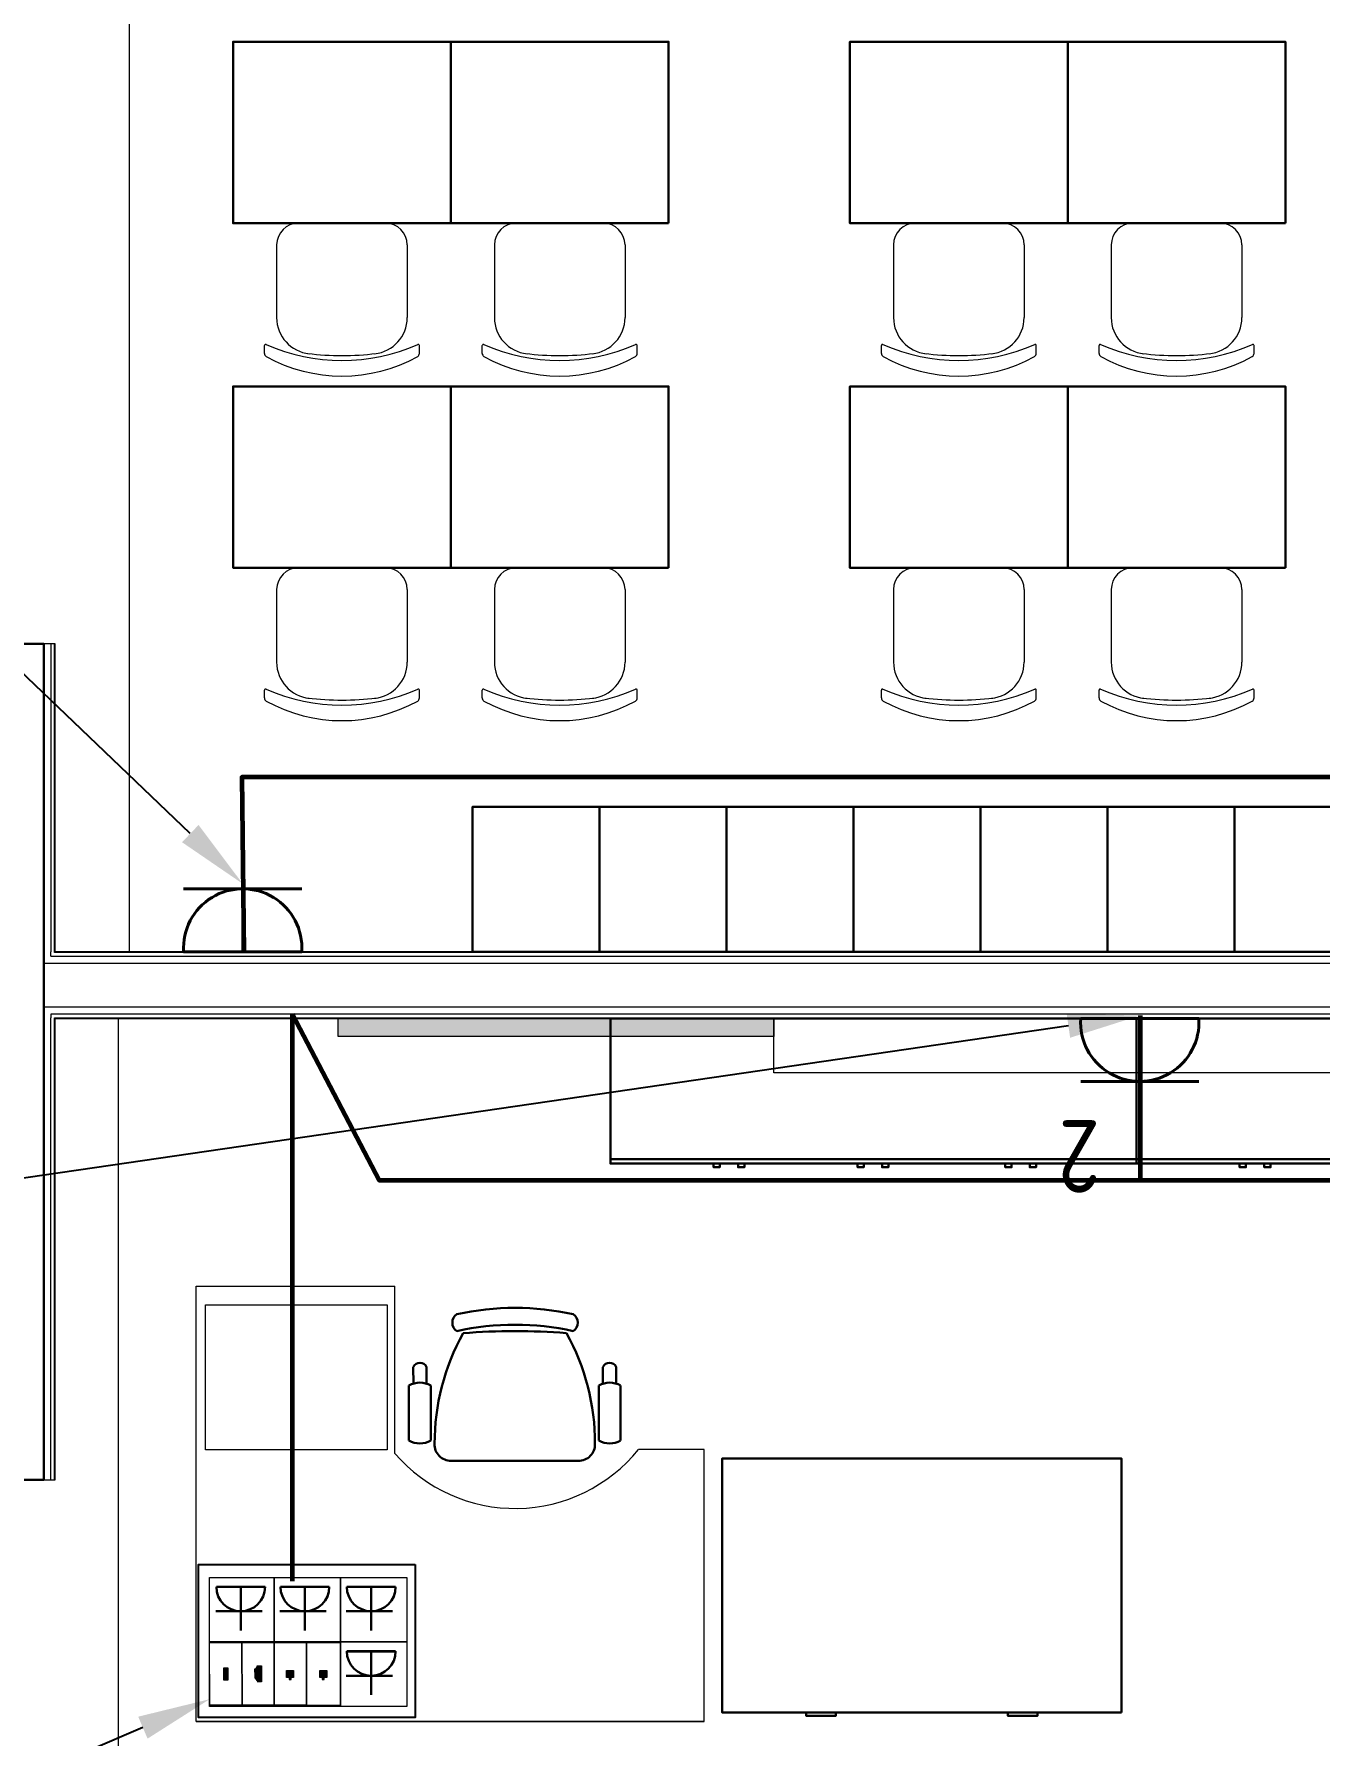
# Model space of a CAD drawing. Header units: millimetres. Extents: x -32 to 417638015, y -35 to 175284279.
# Drawn here: x 417125455 to 417128998, y 175258407 to 175263099 of the extents above; entities that cross this region are included whole.
import ezdxf
from ezdxf import colors
from ezdxf.entities.mleader import LeaderData, LeaderLine
from ezdxf.math import Vec2, Vec3

# ---------------------------------------------------------------- set-up
doc = ezdxf.new("R2010")
doc.units = ezdxf.units.MM
for name, color, linetype, lineweight in [('_ЭМ_В полу', 26, 'Кабель в трубе', 60), ('_ЭМ_гофра', 5, 'Continuous', 60), ('_ЭМ_ТХобщее_слой', 7, 'Continuous', 30), ('Перекрытие', 7, 'Continuous', 18), ('Стены несущие', 7, 'Continuous', 30), ('Стены отделка', 7, 'Continuous', 30), ('Стены перегородки', 7, 'Continuous', 30), ('Стены штриховка', 7, 'Continuous', 9), ('ТХ', 5, 'Continuous', 0), ('ШТРИХОВКА', 252, 'Continuous', 15), ('Электро', 250, 'Continuous', 25), ('ЭМ', 5, 'Continuous', 40), ('ЭОМ_Кабель Быт. розеток', 5, 'Continuous', 30), ('ЭОМ_Кабель для СУП', 150, 'Continuous', 9)]:
    doc.layers.add(name, color=color, linetype=linetype, lineweight=lineweight)
for name, color, linetype in [('_ЭМ_Надписи', 7, 'Continuous'), ('PDF _СС_розетки', 7, 'Continuous'), ('ВНУТРЯНКА', 1, 'Continuous'), ('ЭОМ_Лотки рабочие', 5, 'Continuous')]:
    doc.layers.add(name, color=color, linetype=linetype)
doc.layers.add('PDF _ЭОМ _розетки', color=7, linetype='Continuous', true_color=0xeb0000)
doc.styles.add('ELine', font='txt.shx')
doc.styles.add('ЭОМ', font='isocpeur.ttf', dxfattribs={"width": 0.85, "height": 250})
doc.linetypes.add('TRAY', pattern='A,12.119257,["_",ELine,S=4.5,R=90,X=0,Y=-1.555839],0.750382,["_",ELine,S=4.5,R=0,X=0,Y=-0.8058489999999999],1.314849,["_",ELine,S=4.5,R=0,X=0,Y=-0.8058489999999999],2.250029,["_",ELine,S=4.5,R=90,X=0,Y=-1.555839],13.565483', length=30)
doc.linetypes.add('Кабель в трубе', pattern='A,8,[133,ltypeshp.shx,S=1,R=0,X=10,Y=1.3],-3,[130,ltypeshp.shx,S=1.5,R=-45,X=-1.5,Y=0],8', length=19)

# ---------------------------------------------------------------- blocks, each defined once
blk = doc.blocks.new('Стул ученич штабелир №5-7')
at = {"color": 0, "linetype": 'ByBlock', "lineweight": -2}
for p, q in [((-120.064222017827, -6.874120663269423e-05), (120.064222017827, 6.874120663269423e-05)), ((-120.0642220180016, -6.874130849610083e-05), (120.0642220177106, 6.874110476928763e-05)), ((-179.935777982173, -59.99993125879337), (-179.935777982173, -260.3112319844695)), ((-179.9357779823476, -59.99993125888795), (-179.9357779823476, -260.3112319845714)), ((180.064222017827, -59.99993125879337), (180.064222017827, -260.3112319844695)), ((180.0642220177106, -59.99993125888795), (180.0642220177106, -260.3112319845714)), ((-213.4357779821148, -359.0004116515302), (-213.4357779821148, -337.3406056039639)), ((-213.4357779822894, -359.0004116516247), (-213.4357779822894, -337.3406056040585)), ((213.564222017827, -359.0004116515302), (213.564222017827, -337.3406056039639)), ((213.5642220176524, -359.0004116516247), (213.5642220176524, -337.3406056040585))]:
    blk.add_line(p, q, dxfattribs=at)
for centre, radius, start, end in [((-119.9357779822312, -59.99993125879337), 60.00000000000227, 90, 180), ((-119.9357779823476, -59.99993125885157), 59.99999999995964, 90, 180), ((120.0642220178852, -59.99993125879337), 60.00000000000227, 0, 90), ((120.0642220177106, -59.99993125885157), 59.99999999995964, 0, 90), ((-79.93577798217302, -260.3112319844549), 100.0000000000176, 180, 264.2584419996841), ((-79.93577798234764, -260.3112319845568), 100.0000000000176, 180, 264.2584419996841), ((80.06422201782698, -260.3112319844549), 100.0000000000176, 275.7415580003159, 0), ((80.06422201765236, -260.3112319845568), 100.0000000000176, 275.7415580003159, 0), ((-210.435777982173, -337.3406056039494), 2.999999999983853, 63.89783268162118, 180), ((-210.4357779823476, -337.340605604044), 2.999999999983853, 63.89783268162118, 180), ((-203.435777982173, -359.0004116515447), 9.999999999989248, 180, 238.068250632605), ((-203.4357779823476, -359.0004116516466), 9.999999999989248, 180, 238.068250632605), ((0.06422201782697812, 142.3201924452005), 520.8201237039044, 246.3195110063149, 293.6804889936851), ((0.06422201765235513, 142.3201924450987), 520.8201237039044, 246.3195110063149, 293.6804889936851), ((0.06422201782697812, 9.04909030158342), 430.5490215606072, 240.9916647866204, 299.0083352133797), ((0.06422201765235513, 9.049090301488832), 430.5490215606072, 240.9916647866204, 299.0083352133797), ((0.06422201782697812, 435.5341415462426), 800.3966485555333, 263.2469772545854, 276.7530227454146), ((0.06422201765235513, 435.5341415461407), 800.3966485555333, 263.2469772545854, 276.7530227454146), ((203.564222017827, -359.0004116515447), 9.999999999989248, 301.931749367395, 0), ((203.5642220176524, -359.0004116516466), 9.999999999989248, 301.931749367395, 0), ((210.564222017827, -337.3406056039494), 2.999999999983853, 0, 116.1021673183788), ((210.5642220176524, -337.340605604044), 2.999999999983853, 0, 116.1021673183788)]:
    blk.add_arc(centre, radius, start, end, dxfattribs=at)
blk = doc.blocks.new('ТХ 3 этаж')
at = {"lineweight": 0}
h = blk.add_hatch(color=8, dxfattribs=at)
h.dxf.hatch_style = 1
h.paths.add_polyline_path([(3112.450251942559, 28725.66685804381), (3112.450251942559, 28675.66685804381), (1912.450251942559, 28675.66685804381), (1912.450251942559, 28725.66685804381)])
at = {"color": 8, "linetype": 'Continuous'}
for p, q in [((2662.450251942559, 28337.69435243245), (4112.450251942559, 28337.69435243245)), ((4112.450251942559, 28337.69435243245), (5562.450251942559, 28337.69435243245)), ((2119.181635891553, 27764.9223284804), (2119.202445653733, 27719.31128248514)), ((2155.927636402659, 27764.84812724229), (2155.922887543682, 27719.13531242439)), ((2641.609158209758, 27764.8470448259), (2641.61602680292, 27719.13422998216)), ((2678.357482541818, 27764.92108227022), (2678.336469477043, 27719.31003636809)), ((2107.1644289752, 27713.51582720864), (2107.164092045045, 27562.33490379376)), ((2167.391623634147, 27713.51569298317), (2167.391286703991, 27562.33476956806)), ((2630.147265664302, 27713.51466166053), (2630.146928734146, 27562.33373824542)), ((2690.372136832913, 27713.51452743995), (2690.371799902758, 27562.33360402507)), ((2223.689333706629, 27506.0720211094), (2573.848630951717, 27506.07124072534))]:
    blk.add_line(p, q, dxfattribs=at)
at = {"color": 8, "linetype": 'Continuous', "lineweight": 5}
for p, q in [((1520.450251941627, 26787.66685804381), (1520.450251941627, 27987.66685804381)), ((1520.450251941627, 27987.66685804381), (2068.370827077015, 27987.66685804381)), ((2068.370827077015, 27526.69303049345), (2068.370827077015, 27987.66685804381)), ((2920.450251941627, 27537.66685804381), (2739.554573259375, 27537.66685804387)), ((2920.450251941627, 26787.66685803217), (2920.450251941627, 27537.66685803217)), ((2920.450251941627, 26787.66685804381), (2920.450251941627, 27537.66685804381)), ((2920.450251941627, 26787.66685803217), (1520.450251941627, 26787.66685804381)), ((1520.450251941627, 26787.66685804381), (2920.450251941627, 26787.66685804381))]:
    blk.add_line(p, q, dxfattribs=at)
at = {"color": 8}
for points in [[(2222.450251940812, 30918.33910162182), (1622.450251940812, 30918.33910162182), (1622.450251940812, 31418.33910162194), (2222.450251940812, 31418.33910162194)], [(2822.450251941278, 30918.33910162182), (2222.450251941278, 30918.33910162182), (2222.450251941278, 31418.33910162194), (2822.450251941278, 31418.33910162194)], [(3922.450251941278, 30918.33910162182), (3322.450251941278, 30918.33910162182), (3322.450251941278, 31418.33910162194), (3922.450251941278, 31418.33910162194)], [(4522.450251941744, 30918.33910162182), (3922.450251941744, 30918.33910162182), (3922.450251941744, 31418.33910162194), (4522.450251941744, 31418.33910162194)], [(2222.450251940812, 29968.33910162182), (1622.450251940812, 29968.33910162182), (1622.450251940812, 30468.33910162194), (2222.450251940812, 30468.33910162194)], [(2822.450251941278, 29968.33910162182), (2222.450251941278, 29968.33910162182), (2222.450251941278, 30468.33910162194), (2822.450251941278, 30468.33910162194)], [(3922.450251941278, 29968.33910162182), (3322.450251941278, 29968.33910162182), (3322.450251941278, 30468.33910162194), (3922.450251941278, 30468.33910162194)], [(4522.450251941744, 29968.33910162182), (3922.450251941744, 29968.33910162182), (3922.450251941744, 30468.33910162194), (4522.450251941744, 30468.33910162194)]]:
    blk.add_lwpolyline(points, close=True, dxfattribs=at)
for points in [[(2632.450251942559, 29309.66685804381), (2282.450251942559, 29309.66685804381), (2282.450251942559, 28909.66685804381), (2632.450251942559, 28909.66685804381), (2632.450251942559, 29309.66685804381)], [(2982.450251942559, 29309.66685804381), (2632.450251942559, 29309.66685804381), (2632.450251942559, 28909.66685804381), (2982.450251942559, 28909.66685804381), (2982.450251942559, 29309.66685804381)], [(3332.450251942559, 29309.66685804381), (2982.450251942559, 29309.66685804381), (2982.450251942559, 28909.66685804381), (3332.450251942559, 28909.66685804381), (3332.450251942559, 29309.66685804381)], [(3682.450251942559, 29309.66685804381), (3332.450251942559, 29309.66685804381), (3332.450251942559, 28909.66685804381), (3682.450251942559, 28909.66685804381), (3682.450251942559, 29309.66685804381)], [(4032.450251942559, 29309.66685804381), (3682.450251942559, 29309.66685804381), (3682.450251942559, 28909.66685804381), (4032.450251942559, 28909.66685804381), (4032.450251942559, 29309.66685804381)], [(4382.450251942559, 29309.66685804381), (4032.450251942559, 29309.66685804381), (4032.450251942559, 28909.66685804381), (4382.450251942559, 28909.66685804381), (4382.450251942559, 29309.66685804381)], [(4732.450251942559, 29309.66685804381), (4382.450251942559, 29309.66685804381), (4382.450251942559, 28909.66685804381), (4732.450251942559, 28909.66685804381), (4732.450251942559, 29309.66685804381)]]:
    blk.add_lwpolyline(points, dxfattribs=at)
at = {"color": 8, "lineweight": 0}
blk.add_lwpolyline([(3112.450251942559, 28725.66685804381), (3112.450251942559, 28675.66685804381), (1912.450251942559, 28675.66685804381), (1912.450251942559, 28725.66685804381), (3112.450251942559, 28725.66685804381)], dxfattribs=at)
at = {"color": 8, "linetype": 'Continuous'}
for points in [[(2662.450251942559, 28725.66685804381), (2662.450251942559, 28325.66685804381), (4112.450251942559, 28325.66685804381), (4112.450251942559, 28725.66685804381)], [(4112.450251942559, 28725.66685804381), (4112.450251942559, 28325.66685804381), (5562.450251942559, 28325.66685804381), (5562.450251942559, 28725.66685804381)], [(2963.792662137712, 28325.66685804381), (2946.414992347884, 28325.66685804381), (2946.414992347884, 28315.44542451791), (2963.792662137712, 28315.44542451791)], [(3031.471216352249, 28325.66685804381), (3014.093546562421, 28325.66685804381), (3014.093546562421, 28315.44542451791), (3031.471216352249, 28315.44542451791)], [(3360.682111009082, 28325.66685804381), (3343.304441219254, 28325.66685804381), (3343.304441219254, 28315.44542451791), (3360.682111009082, 28315.44542451791)], [(3428.360665223619, 28325.66685804381), (3410.982995433791, 28325.66685804381), (3410.982995433791, 28315.44542451791), (3428.360665223619, 28315.44542451791)], [(3767.704884970153, 28325.66685804381), (3750.327215180325, 28325.66685804381), (3750.327215180325, 28315.44542451791), (3767.704884970153, 28315.44542451791)], [(3835.38343918469, 28325.66685804381), (3818.005769394862, 28325.66685804381), (3818.005769394862, 28315.44542451791), (3835.38343918469, 28315.44542451791)], [(4413.792662137712, 28325.66685804381), (4396.414992347884, 28325.66685804381), (4396.414992347884, 28315.44542451791), (4413.792662137712, 28315.44542451791)], [(4481.471216352249, 28325.66685804381), (4464.093546562421, 28325.66685804381), (4464.093546562421, 28315.44542451791), (4481.471216352249, 28315.44542451791)], [(4070.450251941627, 26812.66685804381), (2970.450251941627, 26812.66685804381), (2970.450251941627, 27512.66685804381), (4070.450251941627, 27512.66685804381)]]:
    blk.add_lwpolyline(points, close=True, dxfattribs=at)
at = {"color": 8, "linetype": 'Continuous', "lineweight": 5}
for points in [[(5112.450251942559, 28575.66685804381), (3112.450251942559, 28575.66685804381), (3112.450251942559, 28725.66685804381), (5112.450251942559, 28725.66685804381)], [(1546.867960970092, 27936.41193743207), (2046.867960970092, 27936.41193743207), (2046.867960970092, 27536.41193743207), (1546.867960970092, 27536.41193743207)]]:
    blk.add_lwpolyline(points, close=True, dxfattribs=at)
at = {"color": 8, "linetype": 'Continuous'}
for points in [[(3283.725840870116, 26812.66685804381), (3283.725840870116, 26803.67713772977), (3201.905289171089, 26803.67713772977), (3201.905289171089, 26812.66685804381)], [(3757.174663013138, 26812.66685804381), (3757.174663013138, 26803.67713772977), (3838.995214712166, 26803.67713772977), (3838.995214712166, 26812.66685804381)]]:
    blk.add_lwpolyline(points, dxfattribs=at)
for centre, radius, start, end in [((2399.481568009185, 27180.37171552365), 747.5137961953548, 77.6019923053718, 102.3977723137098), ((2254.836571963504, 27887.2187110089), 28.12327221800075, 124.29147231177, 235.7082723040991), ((2399.481464444194, 27133.90190752305), 747.5137961953538, 77.6019923053718, 102.3977723137098), ((2544.129714689683, 27887.21806627454), 28.12280751992464, 304.2900723023849, 55.70964231347127), ((2802.175817094685, 27554.54083274875), 624.4633710530684, 150.9067723083456, 180.1214723106648), ((2399.479164841643, 26102.06770275778), 1761.918570076576, 85.39382231398093, 94.65462231093323), ((1995.371657578275, 27554.54565137421), 624.4533800444574, 359.8779723083235, 29.10589230429229), ((2137.569719766034, 27756.32909060398), 20.23648610886494, 24.8954523088358, 155.335372313315), ((2659.999565905193, 27756.4020456319), 20.23648610886201, 24.8954523088358, 155.335372313315), ((2137.27907657274, 27663.49589111062), 58.38480618133872, 58.9509823097884, 121.0487723109842), ((2660.25958977174, 27663.49472556764), 58.38485265115693, 58.95101230724548, 121.0487723109842), ((2137.278962596785, 27612.35470566095), 58.38482941624959, 238.9509723039595, 301.0487723109841), ((2223.094621371711, 27551.48394525639), 45.41608186922892, 177.8134723070786, 270.7478723090622), ((2574.441222210706, 27551.48292987712), 45.4158030504315, 269.2518723107988, 2.186637302556268), ((2660.25947579561, 27612.35354011797), 58.38480618134817, 238.9509723039595, 301.0487723109841)]:
    blk.add_arc(centre, radius, start, end, dxfattribs=at)
at = {"color": 8, "linetype": 'Continuous', "lineweight": 5}
blk.add_arc((2399.386860942992, 27812.04846771783), 437.0347128431037, 220.763286195209, 321.1101143180343, dxfattribs=at)
at = {"layer": 'ТХ', "color": 8, "lineweight": 0}
for p in [(1922.450251940812, 30918.33910162182), (2522.450251941278, 30918.33910162182), (3622.450251941278, 30918.33910162182), (4222.450251941744, 30918.33910162182), (1922.450251940812, 29968.33910162182), (2522.450251941278, 29968.33910162182), (3622.450251941278, 29968.33910162182), (4222.450251941744, 29968.33910162182)]:
    blk.add_blockref('Стул ученич штабелир №5-7', p, dxfattribs=at)
blk = doc.blocks.new('План 3 этажа')
at = {"layer": 'Перекрытие', "color": 8}
for p, q in [((-5674.233739516174, 29028.13310999394), (-5674.233739516174, 31616.67477020882)), ((-5704.233739516174, 25844.1581704749), (-5704.233739516116, 28844.20903639259))]:
    blk.add_line(p, q, dxfattribs=at)
at = {"layer": 'Стены несущие', "color": 8}
for p, q in [((-5910.4450019293, 29877.15477020882), (-6240.445001930289, 29877.15477020882)), ((-5910.445001929242, 27572.15817047492), (-5910.4450019293, 29877.15477020882)), ((-6240.445001930231, 27572.15817047492), (-5910.445001929242, 27572.15817047492))]:
    blk.add_line(p, q, dxfattribs=at)
at = {"layer": 'Стены отделка', "color": 8, "lineweight": 9}
for p, q in [((-5878.4450019293, 29877.15477020882), (-5910.445001929242, 29877.15477020882)), ((-5878.445001929242, 29028.20903639259), (-5878.4450019293, 29877.15477020882)), ((-5890.445001929242, 29016.20903639259), (-5890.445001929242, 29028.20903639259)), ((-5890.445001929242, 29016.20903639259), (-493.2549954006099, 29016.20903639257)), ((-499.2549954006099, 29028.20903639257), (-5878.445001929242, 29028.20903639259)), ((207.3426762534655, 28856.20903639256), (-5890.4450019293, 28856.20903639259)), ((-5890.4450019293, 28856.20903639259), (-5890.4450019293, 28846.20903639259)), ((-5878.4450019293, 28844.20903639259), (195.3426762534655, 28844.20903639256)), ((-5878.445001929242, 27572.15817047492), (-5878.4450019293, 28844.20903639259)), ((-5910.445001929242, 27572.15817047492), (-5878.445001929242, 27572.15817047492)), ((-5890.445001929242, 27573.15817047492), (-5890.445001929242, 27572.15817047492))]:
    blk.add_line(p, q, dxfattribs=at)
at = {"layer": 'Стены перегородки', "color": 8, "lineweight": 18}
for p, q in [((247.3426762534655, 28996.20903639256), (-5910.4450019293, 28996.20903639259)), ((-5910.4450019293, 28876.20903639259), (247.3426762534655, 28876.20903639257))]:
    blk.add_line(p, q, dxfattribs=at)
at = {"layer": 'Стены штриховка', "color": 8}
for p, q in [((-5890.4450019293, 29877.15477020882), (-5890.445001929242, 29028.20903639259)), ((-5880.445001929242, 29026.20903639259), (-5880.4450019293, 29877.15477020882)), ((-497.2549954006099, 29026.20903639257), (-5880.445001929242, 29026.20903639259)), ((-5890.445001929242, 27573.15817047492), (-5890.4450019293, 28846.20903639259)), ((-5880.4450019293, 28846.20903639259), (201.3426762534655, 28846.20903639256)), ((-5880.445001929242, 27572.15817047492), (-5880.4450019293, 28846.20903639259))]:
    blk.add_line(p, q, dxfattribs=at)
at = {"layer": 'ЭОМ_Лотки рабочие'}
blk.add_blockref('ТХ 3 этаж', (-7010.895253870607, 118.5421783487909), dxfattribs=at)
blk = doc.blocks.new('_ЭМ_ТХ2_3 этаж_нов')
at = {"lineweight": 0}
h = blk.add_hatch(color=8, dxfattribs=at)
h.dxf.hatch_style = 1
h.paths.add_polyline_path([(2094.64696878026, 28690.3072261006), (2094.64696878026, 28640.3072261006), (894.6469687802601, 28640.3072261006), (894.6469687802601, 28690.3072261006)])
at = {"color": 8, "linetype": 'Continuous'}
for p, q in [((1644.64696878026, 28302.33472048923), (3094.64696878026, 28302.33472048923)), ((3094.64696878026, 28302.33472048923), (4544.64696878026, 28302.33472048923)), ((1101.378352729254, 27729.56269653715), (1101.399162491434, 27683.9516505419)), ((1138.124353240361, 27729.48849529905), (1138.119604381383, 27683.77568048115)), ((1623.805875047459, 27729.48741288266), (1623.812743640621, 27683.77459803891)), ((1660.55419937952, 27729.56145032697), (1660.533186314744, 27683.95040442484)), ((1089.361145812902, 27678.1561952654), (1089.360808882746, 27526.97527185052)), ((1149.588340471848, 27678.15606103992), (1149.588003541692, 27526.97513762481)), ((1612.343982502003, 27678.15502971729), (1612.343645571847, 27526.97410630218)), ((1672.568853670615, 27678.1548954967), (1672.568516740459, 27526.97397208183)), ((1205.88605054433, 27470.71238916616), (1556.045347789419, 27470.7116087821))]:
    blk.add_line(p, q, dxfattribs=at)
at = {"color": 8, "linetype": 'Continuous', "lineweight": 5}
for p, q in [((502.6469687793287, 26752.30722610059), (502.6469687793287, 27952.30722610059)), ((502.6469687793287, 27952.30722610059), (1050.567543914716, 27952.30722610059)), ((1050.567543914716, 27491.33339855022), (1050.567543914716, 27952.30722610059)), ((1902.646968779329, 27502.30722610059), (1721.751290097076, 27502.30722610065)), ((1902.646968779329, 26752.30722608895), (1902.646968779329, 27502.30722608895)), ((1902.646968779329, 26752.30722610059), (1902.646968779329, 27502.30722610059)), ((1902.646968779329, 26752.30722608895), (502.6469687793287, 26752.30722610059)), ((502.6469687793287, 26752.30722610059), (1902.646968779329, 26752.30722610059))]:
    blk.add_line(p, q, dxfattribs=at)
at = {"color": 8}
for points in [[(1204.646968778514, 30882.9794696786), (604.6469687785138, 30882.9794696786), (604.6469687785138, 31382.9794696787), (1204.646968778514, 31382.9794696787)], [(1804.646968778979, 30882.9794696786), (1204.646968778979, 30882.9794696786), (1204.646968778979, 31382.9794696787), (1804.646968778979, 31382.9794696787)], [(2904.646968778979, 30882.9794696786), (2304.646968778979, 30882.9794696786), (2304.646968778979, 31382.9794696787), (2904.646968778979, 31382.9794696787)], [(3504.646968779445, 30882.9794696786), (2904.646968779445, 30882.9794696786), (2904.646968779445, 31382.9794696787), (3504.646968779445, 31382.9794696787)], [(1204.646968778514, 29932.9794696786), (604.6469687785138, 29932.9794696786), (604.6469687785138, 30432.9794696787), (1204.646968778514, 30432.9794696787)], [(1804.646968778979, 29932.9794696786), (1204.646968778979, 29932.9794696786), (1204.646968778979, 30432.9794696787), (1804.646968778979, 30432.9794696787)], [(2904.646968778979, 29932.9794696786), (2304.646968778979, 29932.9794696786), (2304.646968778979, 30432.9794696787), (2904.646968778979, 30432.9794696787)], [(3504.646968779445, 29932.9794696786), (2904.646968779445, 29932.9794696786), (2904.646968779445, 30432.9794696787), (3504.646968779445, 30432.9794696787)]]:
    blk.add_lwpolyline(points, close=True, dxfattribs=at)
for points in [[(1614.64696878026, 29274.30722610059), (1264.64696878026, 29274.30722610059), (1264.64696878026, 28874.30722610059), (1614.64696878026, 28874.30722610059), (1614.64696878026, 29274.30722610059)], [(1964.64696878026, 29274.30722610059), (1614.64696878026, 29274.30722610059), (1614.64696878026, 28874.30722610059), (1964.64696878026, 28874.30722610059), (1964.64696878026, 29274.30722610059)], [(2314.64696878026, 29274.30722610059), (1964.64696878026, 29274.30722610059), (1964.64696878026, 28874.30722610059), (2314.64696878026, 28874.30722610059), (2314.64696878026, 29274.30722610059)], [(2664.64696878026, 29274.30722610059), (2314.64696878026, 29274.30722610059), (2314.64696878026, 28874.30722610059), (2664.64696878026, 28874.30722610059), (2664.64696878026, 29274.30722610059)], [(3014.64696878026, 29274.30722610059), (2664.64696878026, 29274.30722610059), (2664.64696878026, 28874.30722610059), (3014.64696878026, 28874.30722610059), (3014.64696878026, 29274.30722610059)], [(3364.64696878026, 29274.30722610059), (3014.64696878026, 29274.30722610059), (3014.64696878026, 28874.30722610059), (3364.64696878026, 28874.30722610059), (3364.64696878026, 29274.30722610059)], [(3714.64696878026, 29274.30722610059), (3364.64696878026, 29274.30722610059), (3364.64696878026, 28874.30722610059), (3714.64696878026, 28874.30722610059), (3714.64696878026, 29274.30722610059)]]:
    blk.add_lwpolyline(points, dxfattribs=at)
at = {"color": 8, "lineweight": 0}
blk.add_lwpolyline([(2094.64696878026, 28690.3072261006), (2094.64696878026, 28640.3072261006), (894.6469687802601, 28640.3072261006), (894.6469687802601, 28690.3072261006), (2094.64696878026, 28690.3072261006)], dxfattribs=at)
at = {"color": 8, "linetype": 'Continuous'}
for points in [[(1644.64696878026, 28690.3072261006), (1644.64696878026, 28290.3072261006), (3094.64696878026, 28290.3072261006), (3094.64696878026, 28690.3072261006)], [(3094.64696878026, 28690.3072261006), (3094.64696878026, 28290.3072261006), (4544.64696878026, 28290.3072261006), (4544.64696878026, 28690.3072261006)], [(1945.989378975413, 28290.3072261006), (1928.611709185585, 28290.3072261006), (1928.611709185585, 28280.0857925747), (1945.989378975413, 28280.0857925747)], [(2013.66793318995, 28290.3072261006), (1996.290263400122, 28290.3072261006), (1996.290263400122, 28280.0857925747), (2013.66793318995, 28280.0857925747)], [(2342.878827846784, 28290.3072261006), (2325.501158056955, 28290.3072261006), (2325.501158056955, 28280.0857925747), (2342.878827846784, 28280.0857925747)], [(2410.557382061321, 28290.3072261006), (2393.179712271492, 28290.3072261006), (2393.179712271492, 28280.0857925747), (2410.557382061321, 28280.0857925747)], [(2749.901601807855, 28290.3072261006), (2732.523932018026, 28290.3072261006), (2732.523932018026, 28280.0857925747), (2749.901601807855, 28280.0857925747)], [(2817.580156022392, 28290.3072261006), (2800.202486232563, 28290.3072261006), (2800.202486232563, 28280.0857925747), (2817.580156022392, 28280.0857925747)], [(3395.989378975413, 28290.3072261006), (3378.611709185585, 28290.3072261006), (3378.611709185585, 28280.0857925747), (3395.989378975413, 28280.0857925747)], [(3463.66793318995, 28290.3072261006), (3446.290263400122, 28290.3072261006), (3446.290263400122, 28280.0857925747), (3463.66793318995, 28280.0857925747)], [(3052.646968779329, 26777.30722610059), (1952.646968779329, 26777.30722610059), (1952.646968779329, 27477.30722610059), (3052.646968779329, 27477.30722610059)]]:
    blk.add_lwpolyline(points, close=True, dxfattribs=at)
at = {"color": 8, "linetype": 'Continuous', "lineweight": 5}
for points in [[(4094.64696878026, 28540.30722610061), (2094.64696878026, 28540.30722610061), (2094.64696878026, 28690.3072261006), (4094.64696878026, 28690.3072261006)], [(529.0646778077935, 27901.05230548885), (1029.064677807793, 27901.05230548885), (1029.064677807793, 27501.05230548885), (529.0646778077935, 27501.05230548885)]]:
    blk.add_lwpolyline(points, close=True, dxfattribs=at)
at = {"color": 8, "linetype": 'Continuous'}
for points in [[(2265.922557707818, 26777.30722610059), (2265.922557707818, 26768.31750578655), (2184.10200600879, 26768.31750578655), (2184.10200600879, 26777.30722610059)], [(2739.37137985084, 26777.30722610059), (2739.37137985084, 26768.31750578655), (2821.191931549867, 26768.31750578655), (2821.191931549867, 26777.30722610059)]]:
    blk.add_lwpolyline(points, dxfattribs=at)
for centre, radius, start, end in [((1237.033288801205, 27851.85907906566), 28.12327221800075, 124.2914723102376, 235.7082723052254), ((1381.678284846887, 27145.01208358041), 747.5137961953548, 77.60199230505852, 102.397772314023), ((1526.326431527385, 27851.85843433129), 28.12280751992464, 304.2900723030044, 55.70964231442149), ((1381.678181281895, 27098.5422755798), 747.5137961953538, 77.60199230505852, 102.397772314023), ((1381.675881679344, 26066.70807081453), 1761.918570076576, 85.3938223140479, 94.65462231088247), ((1784.372533932386, 27519.1812008055), 624.4633710530684, 150.9067723080416, 180.1214723106643), ((977.568374415976, 27519.18601943097), 624.4533800444574, 359.877972308325, 29.105892302794), ((1119.766436603735, 27720.96945866073), 20.23648610886494, 24.89545231006347, 155.3353723118577), ((1642.196282742894, 27721.04241368865), 20.23648610886201, 24.89545231006347, 155.3353723118577), ((1119.475793410442, 27628.13625916739), 58.38480618133872, 58.95098230891718, 121.0487723124845), ((1642.456306609442, 27628.13509362439), 58.38485265115693, 58.95101230680429, 121.0487723124845), ((1119.475679434487, 27576.99507371771), 58.38482941624959, 238.9509723044859, 301.0487723124845), ((1205.291338209412, 27516.12431331317), 45.41608186922892, 177.8134723070741, 270.747872309065), ((1556.637939048407, 27516.12329793389), 45.4158030504315, 269.2518723108124, 2.186637302555273), ((1642.456192633312, 27576.99390817473), 58.38480618134817, 238.9509723044859, 301.0487723124845)]:
    blk.add_arc(centre, radius, start, end, dxfattribs=at)
at = {"color": 8, "linetype": 'Continuous', "lineweight": 5}
blk.add_arc((1381.583577780693, 27776.68883577461), 437.0347128431037, 220.7632861938922, 321.1101143196935, dxfattribs=at)
at = {"layer": 'ТХ', "color": 8, "lineweight": 0}
for p in [(904.6469687785138, 30882.9794696786), (1504.646968778979, 30882.9794696786), (2604.646968778979, 30882.9794696786), (3204.646968779445, 30882.9794696786), (904.6469687785138, 29932.9794696786), (1504.646968778979, 29932.9794696786), (2604.646968778979, 29932.9794696786), (3204.646968779445, 29932.9794696786)]:
    blk.add_blockref('Стул ученич штабелир №5-7', p, dxfattribs=at)
blk = doc.blocks.new('розетк для люка')
at = {"layer": 'ВНУТРЯНКА', "color": 5, "lineweight": 30, "ltscale": 100, "transparency": 33554687}
blk.add_line((-67.11747854948044, -58.844417036511), (-67.11747854948044, 69.0245871595107), dxfattribs=at)
at = {"layer": 'Электро', "color": 5, "lineweight": 30, "transparency": 33554687}
for p, q in [((0, 67.26808135141619), (0, -67.26808135141619)), ((0, 0.0003593091387301683), (-120.061785097234, 0.0003593091387301683))]:
    blk.add_line(p, q, dxfattribs=at)
blk.add_ellipse((0.1495329299941659, 0), major_axis=(47.56583400309081, 47.56583400309035), ratio=0.9999999999999749, start_param=0.7876211000824064, end_param=3.924767880302308, dxfattribs=at)
blk = doc.blocks.new('Люк на 6 мест')
h = blk.add_hatch(color=256)
h.dxf.hatch_style = 1
h.paths.add_polyline_path([(-284.6164134591818, 515.7474190315988), (-284.5652974923141, 526.8375173213717), (-319.1556172966957, 526.9969494201068), (-319.2067332635634, 515.906851130334)])
h = blk.add_hatch(color=256)
h.dxf.hatch_style = 1
h.paths.add_polyline_path([(-323.7025677859856, 435.0548833542289), (-323.7022941317482, 435.1142552340189), (-313.005850428257, 442.7868896221062), (-289.0984504525622, 442.7241952550849), (-279.4343289099706, 434.9577158932825), (-279.4340552561989, 435.0170877726068), (-279.3240828458293, 422.808255480255), (-323.5925953751503, 422.8460510616442)])
h = blk.add_hatch(color=256)
h.dxf.hatch_style = 1
h.paths.add_polyline_path([(-311.7315014389605, 334.8334641364127), (-311.7421021068731, 341.7084559640571), (-317.2420955689886, 341.6999754296339), (-317.2505761034117, 347.1999688908181), (-311.750582641529, 347.2084494252413), (-311.7611833096744, 354.0834412533513), (-292.5112061932014, 354.1131231245308), (-292.4815243222547, 334.8631460071265)])
h = blk.add_hatch(color=256)
h.dxf.hatch_style = 1
h.paths.add_polyline_path([(-311.2660800683661, 243.1889807875316), (-311.2766807362786, 250.063972615176), (-316.7766741983942, 250.0554920807529), (-316.7851547328173, 255.5554855419371), (-311.2851612709346, 255.5639660763602), (-311.29576193908, 262.4389579044703), (-292.0457848226069, 262.4686397756498), (-292.0161029516603, 243.2186626582454)])
for p, q in [((-323.7025677855199, 435.0548833542289), (-323.7022941317482, 435.1142552340189)), ((-323.5925953751503, 422.8460510616442), (-323.7025677855199, 435.0548833542289)), ((-279.3240828458293, 422.808255480255), (-323.5925953751503, 422.8460510616442)), ((-289.0984504525622, 442.7241952550849), (-296.8204412725827, 442.7122885844456)), ((-296.8204412725827, 442.7122885844456), (-296.8085346021762, 434.9902977641923)), ((-289.0865437821558, 435.0022044345988), (-289.0984504525622, 442.7241952550849)), ((-289.0865437821558, 435.0022044345988), (-279.4340552561989, 435.0170877726068)), ((-279.4340552561989, 435.0170877726068), (-279.3240828458293, 422.808255480255))]:
    blk.add_line(p, q)
for points in [[(-215.4657629050489, 477.0801654207753), (-388.3062678503629, 476.7635674309568), (-388.3062678503629, 565.6642030309304), (-215.4657629050489, 565.9808010207489)], [(-284.5652974918485, 526.8375173213717), (-284.6164134587161, 515.7474190315988), (-319.2067332635634, 515.906851130334), (-319.1556172966957, 526.9969494201068)], [(-215.4657629050489, 388.1795298208017), (-388.3062678503629, 387.8629318309831), (-388.3062678503629, 476.7635674309568), (-215.4657629050489, 477.0801654207753)], [(-215.4657629050489, 299.2788942208281), (-388.3062678503629, 298.9622962310095), (-388.3062678503629, 387.8629318309831), (-215.4657629050489, 388.1795298208017)], [(-215.8419085670903, 205.4565212957386), (-388.6824135124043, 205.1399233059201), (-388.3062678503629, 298.9631910803387), (-215.4657629050489, 299.2797890701572)]]:
    blk.add_lwpolyline(points, close=True)
for points in [[(-311.750582641529, 347.2084494252413), (-317.2505761034117, 347.1999688908181), (-317.2420955689886, 341.6999754296339), (-311.7421021068731, 341.7084559640571)], [(-311.750582641529, 347.2084494252413), (-311.7611833096744, 354.0834412533513), (-292.5112061932014, 354.1131231245308)], [(-292.5112061932014, 354.1131231245308), (-292.4815243222547, 334.8631460071265), (-311.7315014389605, 334.8334641364127), (-311.7421021068731, 341.7084559640571)], [(-311.2851612709346, 255.5639660763602), (-316.7851547328173, 255.5554855419371), (-316.7766741983942, 250.0554920807529), (-311.2766807362786, 250.063972615176)], [(-311.2851612709346, 255.5639660763602), (-311.29576193908, 262.4389579044703), (-292.0457848226069, 262.4686397756498)], [(-292.0457848226069, 262.4686397756498), (-292.0161029516603, 243.2186626582454), (-311.2660800683661, 243.1889807875316), (-311.2766807362786, 250.063972615176)]]:
    blk.add_lwpolyline(points)
at = {"layer": 'PDF _СС_розетки', "linetype": 'Continuous', "lineweight": 20, "transparency": 33554687}
for points in [[(-391.1627966398373, 565.9808010207489), (-213.3615254396573, 565.9808010207489), (-213.3615254396573, 388.1795298208017), (-391.1627966398373, 388.1795298208017)], [(-391.1627966398373, 388.1795298208017), (-213.3615254396573, 388.1795298208017), (-213.3615254396573, 205.2982223008294), (-391.1627966398373, 205.2982223008294)], [(-391.1627966398373, 388.1795298208017), (-213.3615254396573, 388.1795298208017), (-213.3615254396573, 205.2982223008294), (-391.1627966398373, 205.2982223008294)], [(-391.1627966398373, 205.2982223008294), (-213.3615254396573, 205.2982223008294), (-213.3615254396573, 22.41691478085704), (-391.1627966398373, 22.41691478085704)]]:
    blk.add_lwpolyline(points, close=True, dxfattribs=at)
at = {"layer": 'PDF _ЭОМ _розетки', "color": 3, "linetype": 'Continuous', "lineweight": 25, "transparency": 33554687}
blk.add_lwpolyline([(0, 0), (-421.6430145595223, 0), (-421.6430145595223, 596.4610189408995), (0, 596.4610189408995)], close=True, dxfattribs=at)
at = {"layer": 'PDF _ЭОМ _розетки', "color": 7, "linetype": 'Continuous', "lineweight": 20, "transparency": 33554687}
for points in [[(-35.56025423947722, 388.1795298208017), (-213.3615254396573, 388.1795298208017), (-213.3615254396573, 565.9808010207489), (-35.56025423947722, 565.9808010207489)], [(-35.56025423947722, 205.2982223008294), (-213.3615254396573, 205.2982223008294), (-213.3615254396573, 388.1795298208017), (-35.56025423947722, 388.1795298208017)], [(-35.56025423947722, 22.41691478085704), (-213.3615254396573, 22.41691478085704), (-213.3615254396573, 205.2982223008294), (-35.56025423947722, 205.2982223008294)]]:
    blk.add_lwpolyline(points, close=True, dxfattribs=at)
at = {"layer": 'ВНУТРЯНКА', "color": 5, "lineweight": 30, "ltscale": 100, "transparency": 33554687}
for p, q in [((-128.9823544034734, 244.7195189581253), (-128.9823544034734, 372.5885231543798)), ((-128.8328214734793, 244.7195189581253), (-128.8328214734793, 372.588523154147)), ((-306.7836256036535, 61.83821143815294), (-306.7836256036535, 189.7072156344075)), ((-306.6340926736593, 61.83821143815294), (-306.6340926736593, 189.7072156341746)), ((-128.8328214734793, 61.83821143815294), (-128.8328214734793, 189.7072156341746))]:
    blk.add_line(p, q, dxfattribs=at)
at = {"layer": 'ВНУТРЯНКА', "color": 1, "lineweight": 30, "ltscale": 100, "transparency": 33554687}
blk.add_line((-128.9823544034734, 61.83821143815294), (-128.9823544034734, 189.7072156344075), dxfattribs=at)
at = {"layer": 'Электро', "color": 5, "lineweight": 30, "transparency": 33554687}
for p, q in [((-61.864875853993, 370.8320173460525), (-61.864875853993, 236.2958546432201)), ((-61.71534292399883, 370.8320173460525), (-61.71534292399883, 236.2958546432201)), ((-61.864875853993, 303.564295303775), (-181.9266609512269, 303.564295303775)), ((-61.71534292399883, 303.564295303775), (-181.7771280212328, 303.564295303775)), ((-239.5166141241789, 187.9507098260801), (-239.5166141241789, 53.41454712324776)), ((-61.71534292399883, 187.9507098260801), (-61.71534292399883, 53.41454712324776)), ((-239.6661470541731, 120.6829877838027), (-359.727932151407, 120.6829877838027)), ((-239.5166141241789, 120.6829877838027), (-359.5783992214128, 120.6829877838027)), ((-61.71534292399883, 120.6829877838027), (-181.7771280212328, 120.6829877838027))]:
    blk.add_line(p, q, dxfattribs=at)
at = {"layer": 'Электро', "color": 1, "lineweight": 30, "transparency": 33554687}
for p, q in [((-239.6661470541731, 187.9507098260801), (-239.6661470541731, 53.41454712324776)), ((-61.864875853993, 187.9507098260801), (-61.864875853993, 53.41454712324776)), ((-61.864875853993, 120.6829877838027), (-181.9266609512269, 120.6829877838027))]:
    blk.add_line(p, q, dxfattribs=at)
at = {"layer": 'Электро', "color": 5, "lineweight": 30, "transparency": 33554687}
for centre in [(-61.71534292399883, 303.5639359946363), (-61.56580999400467, 303.5639359946363), (-239.5166141241789, 120.6826284746639), (-239.3670811941847, 120.6826284746639), (-61.56580999400467, 120.6826284746639)]:
    blk.add_ellipse(centre, major_axis=(47.56583400309081, 47.56583400309035), ratio=0.9999999999999749, start_param=0.7876211000824064, end_param=3.924767880302308, dxfattribs=at)
at = {"layer": 'Электро', "color": 1, "lineweight": 30, "transparency": 33554687}
blk.add_ellipse((-61.71534292399883, 120.6826284746639), major_axis=(47.56583400309081, 47.56583400309035), ratio=0.9999999999999749, start_param=0.7876211000824064, end_param=3.924767880302308, dxfattribs=at)
at = {"color": 5, "linetype": 'TRAY', "lineweight": 53, "transparency": 33554687}
blk.add_blockref('розетк для люка', (-61.864875853993, 480.2570590768009), dxfattribs=at)
blk = doc.blocks.new('1м розетка IP20')
at = {"layer": 'ЭМ', "color": 5}
for p, q in [((-10.46755168188247, 162.7321568910265), (-10.46755168192612, -162.7321568912412)), ((163.0684657593665, 162.7321568816078), (163.0684657593374, -162.7321569010965)), ((-10.46755168189702, -1.091393642127514e-10), (315.4856732268672, -3.637978807091713e-11))]:
    blk.add_line(p, q, dxfattribs=at)
blk.add_arc((0, 0), 163.0684657580474, 266.3195877734414, 93.6804122265587, dxfattribs=at)
blk = doc.blocks.new('2м розетка IP20')
at = {"layer": 'ЭМ', "color": 5}
for p, q in [((-494124.5288989447, -357092.425935962), (-494124.5288989448, -356766.4727110532)), ((-494287.2610558264, -356918.8899185207), (-493961.7967420437, -356918.8899185208)), ((-494287.2610558359, -357092.4259359619), (-493961.7967420536, -357092.425935962))]:
    blk.add_line(p, q, dxfattribs=at)
blk.add_arc((-494124.5288989448, -357081.9583842801), 163.0684657580474, 356.3195877733476, 183.6804122266523, dxfattribs=at)
at = {"layer": 'ЭОМ_Кабель Быт. розеток', "color": 7, "insert": (-494016.0561024608, -356612.1914261652), "char_height": 200, "attachment_point": 1, "style": 'ЭОМ'}
blk.add_mtext_dynamic_manual_height_columns('2', width=91.25622940808535, gutter_width=1250, heights=[0], dxfattribs=at)

msp = doc.modelspace()

# ---------------------------------------------------------------- linework, layer by layer
at = {"layer": '_ЭМ_В полу', "ltscale": 25}
msp.add_lwpolyline([(417126166.7749418, 175258834.0953837), (417126166.7749418, 175260396.8721872)], dxfattribs=at)
at = {"layer": '_ЭМ_гофра', "linetype": 'ByBlock'}
for points in [[(417126311.3208384, 175267643.8266903), (417131179.7836601, 175267643.8266903), (417131179.7836601, 175263704.4571696), (417130671.9000699, 175263704.4571696), (417130671.9000699, 175261050.2148991), (417126027.1716712, 175261050.2148991), (417126032.7336128, 175260568.8721872)], [(417130997.3636516, 175253090.957278), (417130997.3636516, 175259938.6647969), (417126406.7484149, 175259938.6647969), (417126166.7749418, 175260396.8721872)], [(417128503.1349969, 175260393.2837307), (417128503.1349969, 175259938.6647969)]]:
    msp.add_lwpolyline(points, dxfattribs=at)

# ---------------------------------------------------------------- block references
at = {"layer": '_ЭМ_ТХобщее_слой', "lineweight": 50}
msp.add_blockref('_ЭМ_ТХ2_3 этаж_нов', (417125398.491967, 175231694.5649611), dxfattribs=at)
at = {"layer": 'ШТРИХОВКА'}
msp.add_blockref('План 3 этажа', (417131391.5839376, 175231540.6631508), dxfattribs=at)
at = {"layer": 'ЭМ', "rotation": 89.99999999999999}
msp.add_blockref('1м розетка IP20', (417126029.6707949, 175260579.3397389), dxfattribs=at)
at = {"layer": 'ЭОМ_Кабель Быт. розеток', "rotation": 180}
msp.add_blockref('2м розетка IP20', (416634377.3328501, 174903292.4462512), dxfattribs=at)
at = {"layer": 'ЭОМ_Кабель для СУП', "color": 217, "linetype": 'ByBlock', "lineweight": 40, "true_color": 0x93278f, "transparency": 33554687, "rotation": 90}
msp.add_blockref('Люк на 6 мест', (417126504.4968469, 175258879.7882221), dxfattribs=at)

# ---------------------------------------------------------------- leaders
at = {"layer": '_ЭМ_Надписи', "color": 7, "ltscale": 5}
ml = msp.add_multileader_mtext('Standard', dxfattribs=at)
ml.set_content('{\\fGOST Common|b0|i0|c204|p34;\\W0.9;\\C256;3ЩРС-2\\fISOCPEUR|b0|i0|c204|p34;\\W0.85; Гр.2 Резерв\\P\\fGOST Common|b0|i0|c0|p34;\\W0.9;h=\\fGOST Common|b0|i0|c204|p34;1\\fGOST Common|b0|i0|c0|p34;.\\fGOST Common|b0|i0|c204|p34;8м}', color=1, style='ЭОМ')
ml.set_leader_properties()
ml.build(insert=Vec2(0, 0))
ml.multileader.update_dxf_attribs({"text_left_attachment_type": 6, "text_right_attachment_type": 6, "dogleg_length": 0, "arrow_head_size": 200})
ctx = ml.context
ctx.base_point, ctx.char_height, ctx.arrow_head_size, ctx.landing_gap_size, ctx.plane_origin = Vec3(417121809.1603905, 175263215.4948701), 250, 200, 0, Vec3(417087050.8701063, 175276499.8626828)
ctx.left_attachment, ctx.right_attachment = 6, 6
notes = []
notes.append((ctx, [(1, (1, 1, 0), (417123460.4103905, 175263215.4948701), (-1, 0), 0, [(0, [(417126029.6707949, 175260756.3471699)], 0, [])])]))
ctx.mtext.insert, ctx.mtext.width, ctx.mtext.defined_height, ctx.mtext.flow_direction = Vec3(417121809.1603905, 175263515.4948701), 2273.287500041229, 545.6159617257083, 5
ml = msp.add_multileader_mtext('Standard', dxfattribs=at)
ml.set_content('{\\fGOST Common|b0|i0|c204|p34;\\W0.9;\\C256;3ЩРС-1\\fISOCPEUR|b0|i0|c204|p34;\\W0.85; Гр.3\\Ph=2.0м\\P\\W1;\\C0;Итер. у-во}', color=1, style='ЭОМ')
ml.set_leader_properties()
ml.build(insert=Vec2(0, 0))
ml.multileader.update_dxf_attribs({"text_left_attachment_type": 6, "text_right_attachment_type": 6, "dogleg_length": 0, "arrow_head_size": 200})
ctx = ml.context
ctx.base_point, ctx.char_height, ctx.arrow_head_size, ctx.landing_gap_size, ctx.plane_origin = Vec3(417121614.9630129, 175259629.3026041), 250, 200, 0, Vec3(417117355.4762191, 175267959.8402305)
ctx.left_attachment, ctx.right_attachment = 6, 6
notes.append((ctx, [(1, (1, 1, 0), (417123264.9630129, 175259629.3026041), (-1, 0), 0, [(0, [(417128503.1349969, 175260393.2837307)], 0, [])])]))
ctx.mtext.insert, ctx.mtext.width, ctx.mtext.flow_direction = Vec3(417121614.9630129, 175259954.3026041), 2879.262652535923, 5
ml = msp.add_multileader_mtext('Standard', dxfattribs=at)
ml.set_content('{\\fGOST Common|b0|i0|c0|p34;\\W0.9;\\C256;3\\fGOST Common|b0|i0|c204|p34;ЩРС\\fGOST Common|b0|i0|c0|p34;-2\\fISOCPEUR|b0|i0|c204|p34;\\W0.85; Гр.3\\P\\W1;\\C0;Раб.место учителя, ноутбук}', color=1, style='ЭОМ')
ml.set_leader_properties()
ml.build(insert=Vec2(0, 0))
ml.multileader.update_dxf_attribs({"text_left_attachment_type": 6, "text_right_attachment_type": 6, "dogleg_length": 0, "arrow_head_size": 200})
ctx = ml.context
ctx.base_point, ctx.char_height, ctx.arrow_head_size, ctx.landing_gap_size, ctx.plane_origin = Vec3(417121859.2542373, 175257472.7987662, -64.26463315267222), 250, 200, 0, Vec3(417103742.406288, 175267342.0139618, -64.26463315267222)
ctx.left_attachment, ctx.right_attachment = 6, 6
notes.append((ctx, [(1, (1, 1, 0), (417123510.5042373, 175257472.7987662, -64.26463315267222), (-1, 0), 0, [(0, [(417125938.5160459, 175258508.3495861, -64.26463315267222)], 0, [])])]))
ctx.mtext.insert, ctx.mtext.width, ctx.mtext.defined_height, ctx.mtext.flow_direction = Vec3(417121859.2542373, 175257797.7987662, -64.26463315267222), 2073.809115969734, 545.6159617257083, 5
for ctx, leaders in notes:
    for number, flags, end, landing, length, lines in leaders:
        leader = LeaderData()
        leader.index, (leader.has_last_leader_line, leader.has_dogleg_vector, leader.attachment_direction) = number, flags
        leader.last_leader_point, leader.dogleg_vector, leader.dogleg_length = Vec3(end), Vec3(landing), length
        for number, points, colour, breaks in lines:
            line = LeaderLine()
            line.index, line.vertices, line.color, line.breaks = number, Vec3.list(points), colors.encode_raw_color(colour), breaks
            leader.lines.append(line)
        ctx.leaders.append(leader)

doc.saveas('drawing.dxf')
